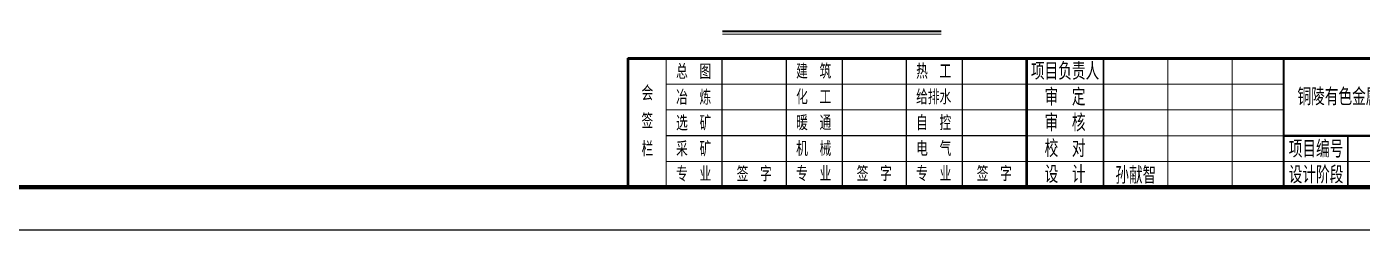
# Model space of a CAD drawing. Header units: millimetres. Extents: x -24326 to 675674, y 148048 to 606396.
# Drawn here: x 101953 to 133110, y 167048 to 171786 of the extents above; entities that cross this region are included whole.
import ezdxf
from ezdxf.enums import TextEntityAlignment as Align

# ---------------------------------------------------------------- set-up
doc = ezdxf.new("R2010")
doc.units = ezdxf.units.MM
doc.layers.add('CAXA0层', color=7, linetype='Continuous', lineweight=25)
doc.layers.add('SW', color=8, linetype='Continuous', lineweight=20)
for name, color, linetype in [('TEXT', 4, 'Continuous'), ('图框', 7, 'Continuous'), ('照明平面设备层', 1, 'Continuous')]:
    doc.layers.add(name, color=color, linetype=linetype)
doc.styles.add('标准', font='NSimSun.ttf', dxfattribs={"width": 0.667})

# ---------------------------------------------------------------- blocks, each defined once
blk = doc.blocks.new('铜陵有色图签02')
at = {"layer": '图框', "linetype": 'Continuous', "lineweight": 50}
for p, q in [((-38401, 3003), (-38401, 1)), ((-29100, 3001), (-29100, 0))]:
    blk.add_line(p, q, dxfattribs=at)
at = {"layer": '图框', "color": 7, "linetype": 'Continuous', "lineweight": 25}
for p, q in [((-36201, 3010), (-36201, 9)), ((-34701, 3010), (-34701, 9)), ((-33401, 3017), (-33401, 16)), ((-31901, 3017), (-31901, 16)), ((-30601, 3017), (-30601, 16)), ((-29100, 1201), (-37501, 1201))]:
    blk.add_line(p, q, dxfattribs=at)
at = {"layer": '图框', "color": 7, "linetype": 'Continuous', "lineweight": 35}
for p, q in [((-27300, 3001), (-27300, 1)), ((-21600, 1197), (-21600, -3))]:
    blk.add_line(p, q, dxfattribs=at)
at = {"layer": '图框', "lineweight": 70, "const_width": 70}
blk.add_lwpolyline([(-17980, 3001), (0, 3001), (-38401, 3001)], dxfattribs=at)
at = {"layer": '图框', "color": 7, "linetype": 'Continuous', "lineweight": 25, "const_width": 25}
for points in [[(-37501, 3000), (-37501, 0)], [(-25800, 3001), (-25800, 1)], [(-24300, 3001), (-24300, 1)], [(-23100, 2401), (-37501, 2401)], [(-23100, 1801), (-37501, 1801)], [(-23100, 1201), (-29100, 1201)], [(-12900, 600), (-18000, 600), (-37501, 600)]]:
    blk.add_lwpolyline(points, dxfattribs=at)
at = {"layer": '图框', "linetype": 'Continuous', "lineweight": 50, "const_width": 50}
blk.add_lwpolyline([(-23100, 3001), (-23100, 1)], dxfattribs=at)
at = {"layer": '图框', "lineweight": 50, "const_width": 50}
blk.add_lwpolyline([(-23100, 1200), (0, 1200)], dxfattribs=at)
at = {"layer": '图框', "linetype": 'Continuous', "lineweight": 70, "const_width": 70}
blk.add_lwpolyline([(-38401, 1), (0, 0)], dxfattribs=at)
at = {"layer": 'TEXT', "color": 7, "lineweight": 25, "style": '标准', "width": 0.667}
for s, height, p in [('总  图', 300, (-36862, 2555)), ('建  筑', 300, (-34062, 2562)), ('热  工', 300, (-31262, 2562)), ('项目负责人', 350, (-28197, 2541)), ('会', 300, (-37942, 2054)), ('冶  炼', 300, (-36862, 1955)), ('化  工', 300, (-34062, 1962)), ('给排水', 300, (-31262, 1962)), ('审  定', 350, (-28197, 1941)), ('签', 300, (-37942, 1404)), ('选  矿', 300, (-36862, 1355)), ('暖  通', 300, (-34062, 1362)), ('自  控', 300, (-31262, 1362)), ('审  核', 350, (-28197, 1341)), ('栏', 300, (-37942, 754)), ('采  矿', 300, (-36862, 754)), ('机  械', 300, (-34062, 761)), ('电  气', 300, (-31262, 761)), ('校  对', 350, (-28197, 741)), ('项目编号', 350, (-22343, 730)), ('专  业', 300, (-36862, 170)), ('签  字', 300, (-35449, 170)), ('专  业', 300, (-34062, 177)), ('签  字', 300, (-32649, 177)), ('专  业', 300, (-31262, 177)), ('签  字', 300, (-29849, 177)), ('设  计', 350, (-28197, 139)), ('设计阶段', 350, (-22343, 130))]:
    blk.add_text(s, height=height, dxfattribs=at).set_placement(p, align=Align.CENTER)

msp = doc.modelspace()

# ---------------------------------------------------------------- linework, layer by layer
at = {"layer": 'CAXA0层', "color": 2, "linetype": 'ByBlock', "lineweight": 40}
msp.add_line((118187.50523, 171681.07365), (123285.65052, 171681.07365), dxfattribs=at)
at = {"layer": 'CAXA0层', "color": 2, "linetype": 'ByBlock', "lineweight": 0}
msp.add_line((118187.50523, 171615.59072), (123285.65052, 171615.59072), dxfattribs=at)
at = {"layer": '图框', "linetype": 'Continuous', "lineweight": 100, "const_width": 100}
msp.add_lwpolyline([(98473.59742, 168047.80554), (154373.59742, 168047.80554), (154373.59742, 208047.80554), (98473.59742, 208047.80554)], close=True, dxfattribs=at)
at = {"layer": '照明平面设备层', "color": 0, "lineweight": -3, "ltscale": 100}
msp.add_lwpolyline([(95973.59742, 209047.80554), (155373.59742, 209047.80554), (155373.59742, 167047.80554), (95973.59742, 167047.80554)], close=True, dxfattribs=at)

# ---------------------------------------------------------------- block references
at = {"layer": '图框', "lineweight": 25}
msp.add_blockref('铜陵有色图签02', (154373.59742, 168047.80554), dxfattribs=at)

# ---------------------------------------------------------------- texts
at = {"layer": 'SW', "color": 4, "linetype": 'Continuous', "lineweight": 25, "style": '标准', "width": 0.667}
msp.add_text('铜陵有色金属集团股份有限公司', height=350, dxfattribs=at).set_placement((133827.45058, 169995.49497), align=Align.CENTER)
at = {"layer": 'SW', "color": 7, "linetype": 'Continuous', "lineweight": 25, "style": '标准', "width": 0.667}
msp.add_text('孙献智', height=350, dxfattribs=at).set_placement((127825.33482, 168168.32387), align=Align.CENTER)

doc.saveas('drawing.dxf')
